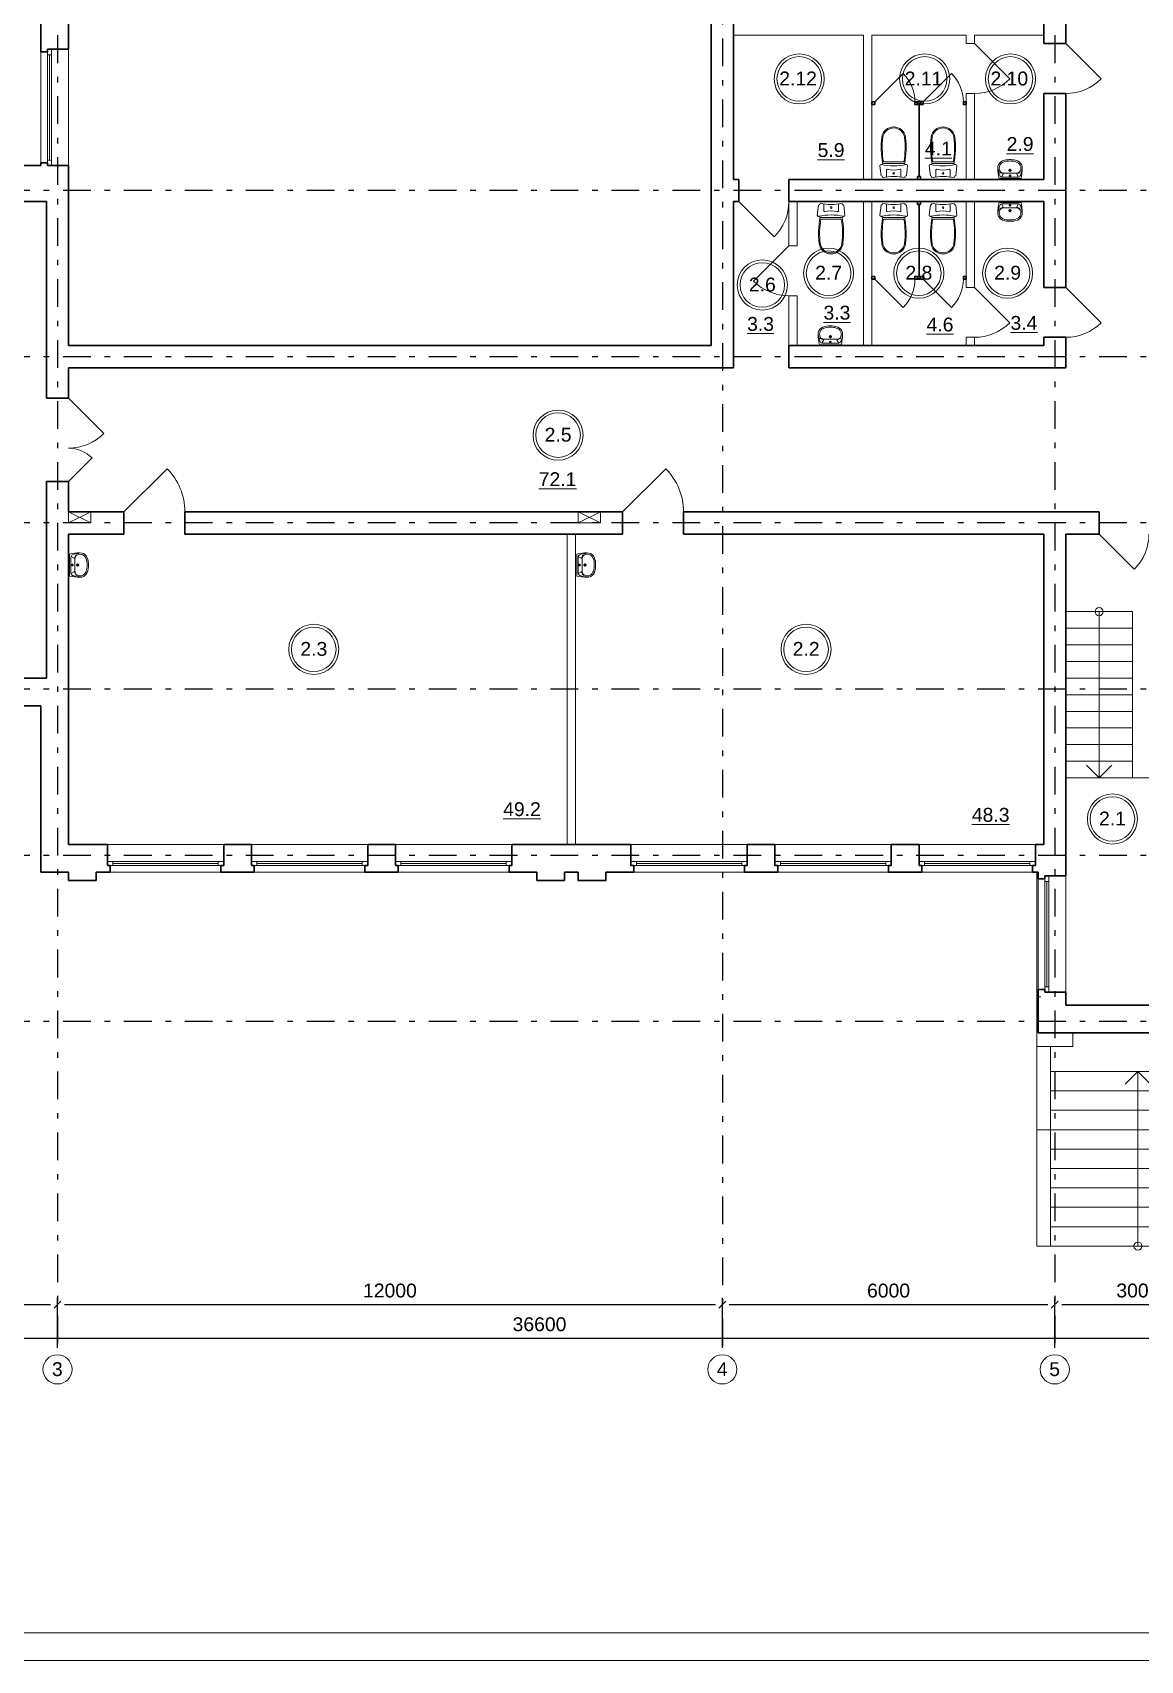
# Model space of a CAD drawing. Header units: metres. Extents: x -306 to 273, y -329 to 512.
# Drawn here: x -185.38 to -165.38, y 375.15 to 404.53 of the extents above; entities that cross this region are included whole.
import ezdxf
from ezdxf.enums import TextEntityAlignment as Align

# ---------------------------------------------------------------- set-up
doc = ezdxf.new("R2010")
doc.units = ezdxf.units.M
doc.header["$MEASUREMENT"] = 0
doc.linetypes.add('( Dashdot )', pattern=[1.001, 0.5, -0.25, 0.001, -0.25])
doc.layers.get('DEFPOINTS').update_dxf_attribs({"lineweight": 0})
doc.layers.add('Level 50', color=7, linetype='Continuous', lineweight=0)
doc.styles.add('Standard_0', font='arial.ttf')
doc.styles.add('Style-Arial', font='arial.ttf')
doc.dimstyles.get("Standard").update_dxf_attribs({"dimtxt": 0.00018, "dimasz": 0.00018, "dimexe": 0.0002, "dimexo": 0.0625, "dimgap": 9e-05, "dimtad": 0, "dimtih": 1, "dimtoh": 1, "dimdec": 4, "dimlfac": 1000, "dimzin": 0, "dimdsep": 46, "dimtxsty": 'Standard_0', "dimcen": 9e-05, "dimadec": 0, "dimazin": 0, "dimtfac": 1, "dimtdec": 4, "dimtofl": 0, "dimtmove": 0, "dimatfit": 0, "dimfxl": 0.01, "dimfxlon": 1, "dimtolj": 1, "dimtzin": 0, "dimarcsym": 0})

# ---------------------------------------------------------------- blocks, each defined once
blk = doc.blocks.new('*U1790')
at = {"color": 7, "linetype": 'Continuous', "lineweight": 13}
blk.add_line((-0.55, -0.389), (0.228, 0.389), dxfattribs=at)
at = {"color": 7, "linetype": 'Continuous', "lineweight": 0}
blk.add_arc((-0.55, -0.389), 1.1, 0, 45, dxfattribs=at)
blk = doc.blocks.new('ум9')
at = {"color": 252, "lineweight": 13}
for p, q in [((0.317, 0), (-0.317, 0)), ((-0.237, -0.059), (-0.19, -0.143)), ((0.228, -0.039), (-0.228, -0.039)), ((0.185, -0.156), (-0.171, -0.156)), ((0.046, -0.234), (-0.046, -0.234)), ((0.035, -0.08), (-0.035, -0.08)), ((0, -0.115), (0, -0.045)), ((0, -0.189), (0, -0.28)), ((0.237, -0.059), (0.19, -0.143))]:
    blk.add_line(p, q, dxfattribs=at)
for centre, radius in [((0, -0.234), 0.0351), ((0, -0.08), 0.0221), ((0, -0.234), 0.0221)]:
    blk.add_circle(centre, radius, dxfattribs=at)
for centre, radius, start, end in [((1.163, -0.334), 1.518, 167.3206, 178.6525), ((-0.135, -0.304), 0.22, 178.312, 234.1043), ((-0.355, -0.298), 0.00065, 358.312, 358.6525), ((0.089, -0.267), 0.429, 154.5977, 180.3349), ((-0.317, -0.001), 0.00065, 90, 167.3206), ((-0.135, -0.303), 0.18, 141.0504, 245.2718), ((-0.228, -0.117), 0.078, 90, 154.5977), ((-0.135, -0.303), 0.193, 141.0504, 147.7493), ((-0.181, -0.302), 0.159, 98.7111, 129.9424), ((-0.181, -0.302), 0.146, 86.1548, 129.9424), ((-0.035, -0.093), 0.413, 244.8898, 267.5368), ((0.035, -0.093), 0.413, 272.4632, 300.3552), ((0.181, -0.302), 0.146, 50.0576, 93.8452), ((0.181, -0.302), 0.159, 50.0576, 81.2889), ((0.135, -0.303), 0.18, 294.7282, 38.9496), ((0.228, -0.117), 0.078, 25.4023, 90), ((0.135, -0.304), 0.22, 305.8957, 1.688), ((0.135, -0.303), 0.193, 32.2507, 38.9496), ((-0.089, -0.267), 0.429, 359.6651, 25.4023), ((0.317, -0.001), 0.00065, 12.6794, 90), ((-1.163, -0.334), 1.518, 1.3475, 12.6794), ((0.355, -0.298), 0.00065, 181.3475, 181.688), ((-0.035, -0.093), 0.452, 239.6448, 267.5368), ((0, 0.104), 0.65, 265.1692, 274.8308), ((0, 0.104), 0.611, 265.1692, 274.8308), ((0.035, -0.093), 0.452, 272.4632, 300.3552)]:
    blk.add_arc(centre, radius, start, end, dxfattribs=at)
blk = doc.blocks.new('*U1791')
at = {"color": 7, "linetype": 'Continuous', "lineweight": 13}
for p, q in [((-0.75, -0.318), (-0.114, 0.318)), ((0.75, -0.318), (0.326, 0.106))]:
    blk.add_line(p, q, dxfattribs=at)
at = {"color": 7, "linetype": 'Continuous', "lineweight": 0}
for centre, radius, start, end in [((-0.75, -0.318), 0.9, 0, 45), ((0.75, -0.318), 0.6, 135, 180)]:
    blk.add_arc(centre, radius, start, end, dxfattribs=at)
blk = doc.blocks.new('ун2')
at = {"color": 252, "lineweight": 13}
for p, q in [((-0.131, -0.114), (-0.131, 0.006)), ((0.131, -0.114), (0.131, 0.006)), ((-0.25, -0.194), (-0.229, -0.012)), ((0, -0.266), (-0.184, -0.266)), ((0, -0.235), (-0.168, -0.235)), ((0, -0.235), (0.168, -0.235)), ((0, -0.266), (0.184, -0.266)), ((0.25, -0.194), (0.229, -0.012))]:
    blk.add_line(p, q, dxfattribs=at)
blk.add_circle((0, -0.058), 0.0157, dxfattribs=at)
for centre, radius, start, end in [((-0.225, 0.014), 0.0259, 262.0147, 1.5137), ((0, 1.373), 1.373, 261.6431, 278.3569), ((0.225, 0.014), 0.0258, 178.1572, 278.1058), ((-0.226, -0.192), 0.0242, 185.3126, 270.5398), ((0, -1.267), 1.076, 77.8721, 102.1279), ((1.292, -0.524), 1.518, 168.8327, 186.9654), ((-0.169, -0.152), 0.0829, 229.7034, 270.7895), ((1.29, -0.524), 1.497, 170.087, 187.0749), ((-0.115, -0.115), 0.0166, 175.2998, 270.088), ((0, -0.594), 0.477, 76.0614, 103.9386), ((0.115, -0.115), 0.0166, 269.912, 4.7002), ((0.169, -0.152), 0.0829, 269.2105, 310.2966), ((-1.29, -0.524), 1.497, 352.9251, 9.913), ((-1.292, -0.524), 1.518, 353.0346, 11.1673), ((0.226, -0.192), 0.0242, 269.4602, 354.6874), ((0, -0.679), 0.217, 187.7539, 269.9084), ((0, -0.679), 0.198, 188.5249, 269.9084), ((0, -0.679), 0.198, 270.0916, 351.4751), ((0, -0.679), 0.217, 270.0916, 352.2461)]:
    blk.add_arc(centre, radius, start, end, dxfattribs=at)
blk = doc.blocks.new('_Oblique-1')
at = {"color": 0, "linetype": 'ByBlock', "lineweight": -2}
blk.add_line((0.5, 0.5), (-0.5, -0.5), dxfattribs=at)
blk = doc.blocks.new('*D2571')
at = {"color": 0, "linetype": 'Continuous', "lineweight": -2, "transparency": 16777216}
for p, q in [((-194.531, 380.791), (-194.531, 381.088)), ((-157.931, 380.791), (-157.931, 381.088)), ((-158.056, 380.963), (-194.406, 380.963))]:
    blk.add_line(p, q, dxfattribs=at)
at = {"layer": 'DEFPOINTS', "color": 0, "linetype": 'Continuous', "lineweight": 0, "transparency": 16777216}
for p in [(-194.531, 380.963), (-194.531, 380.666), (-157.931, 380.666)]:
    blk.add_point(p, dxfattribs=at)
at = {"color": 0, "linetype": 'Continuous', "lineweight": -2, "transparency": 16777216, "xscale": 0.125, "yscale": 0.125, "zscale": 0.125, "rotation": 180}
blk.add_blockref('_Oblique-1', (-194.531, 380.963), dxfattribs=at)
at = {"color": 0, "linetype": 'Continuous', "lineweight": -2, "transparency": 16777216, "xscale": 0.125, "yscale": 0.125, "zscale": 0.125}
blk.add_blockref('_Oblique-1', (-157.931, 380.963), dxfattribs=at)
at = {"color": 0, "linetype": 'Continuous', "lineweight": 0, "transparency": 16777216, "insert": (-176.231, 381.216), "char_height": 0.25, "attachment_point": 5, "style": 'Style-Arial'}
blk.add_mtext('\\A1;36600', dxfattribs=at)
blk = doc.blocks.new('*U1659')
at = {"color": 7, "linetype": 'Continuous', "lineweight": 0}
for p in [(-0.227, 0.114), (0.227, 0.114)]:
    blk.add_line(p, (0, -0.114), dxfattribs=at)
blk = doc.blocks.new('*U1662')
at = {"color": 7, "linetype": 'Continuous', "lineweight": 0, "flags": 128}
blk.add_lwpolyline([(42.05, 29.7), (42.05, -29.7), (-42.05, -29.7), (-42.05, 29.7), (42.05, 29.7)], close=True, dxfattribs=at)
at = {"layer": 'Level 50', "color": 7, "linetype": 'Continuous', "lineweight": 13}
blk.add_line((41.55, -29.2), (-41.25, -29.2), dxfattribs=at)
blk = doc.blocks.new('*U1792')
at = {"color": 7, "linetype": 'Continuous', "lineweight": 13}
for p, q in [((-0.2, 0.1), (0.2, -0.1)), ((0.2, 0.1), (-0.2, -0.1))]:
    blk.add_line(p, q, dxfattribs=at)
at = {"color": 7, "linetype": 'Continuous', "lineweight": 13, "flags": 128}
blk.add_lwpolyline([(-0.2, 0.1), (-0.2, -0.1), (0.2, -0.1), (0.2, 0.1), (-0.2, 0.1)], close=True, dxfattribs=at)
blk = doc.blocks.new('*U1881')
at = {"color": 7, "linetype": 'Continuous', "lineweight": 0}
for p in [(-0.227, 0.114), (0.227, 0.114)]:
    blk.add_line(p, (0, -0.114), dxfattribs=at)
blk = doc.blocks.new('*U1882')
at = {"color": 7, "linetype": 'Continuous', "lineweight": 0}
for p in [(-0.227, 0.114), (0.227, 0.114)]:
    blk.add_line(p, (0, -0.114), dxfattribs=at)
blk = doc.blocks.new('*U1883')
at = {"color": 7, "linetype": 'Continuous', "lineweight": 0}
for p in [(-0.227, 0.114), (0.227, 0.114)]:
    blk.add_line(p, (0, -0.114), dxfattribs=at)
blk = doc.blocks.new('*U1884')
at = {"color": 7, "linetype": 'Continuous', "lineweight": 0}
for p in [(-0.227, 0.114), (0.227, 0.114)]:
    blk.add_line(p, (0, -0.114), dxfattribs=at)
blk = doc.blocks.new('*U1885')
at = {"color": 7, "linetype": 'Continuous', "lineweight": 0}
for p in [(-0.227, 0.114), (0.227, 0.114)]:
    blk.add_line(p, (0, -0.114), dxfattribs=at)
blk = doc.blocks.new('*U1886')
at = {"color": 7, "linetype": 'Continuous', "lineweight": 0}
for p, q in [((3.651, 8.224), (1.401, 8.224)), ((3.651, 8.224), (4.551, 8.224)), ((3.651, 8.149), (3.651, 8.224)), ((4.551, 7.574), (4.551, 8.224)), ((5.001, 7.974), (5.001, 4.824)), ((5.351, 7.974), (5.351, 4.824)), ((5.701, 7.974), (5.701, 4.824)), ((6.051, 7.974), (6.051, 8.224)), ((6.051, 7.974), (6.051, 4.824)), ((6.401, 7.974), (6.401, 4.824)), ((6.751, 7.974), (6.751, 4.824)), ((7.101, 7.974), (7.101, 4.824)), ((7.451, 7.974), (7.451, 4.824)), ((7.801, 7.974), (7.801, 4.824)), ((8.151, 7.974), (8.151, 4.824)), ((4.304, 7.574), (4.551, 7.574)), ((8.151, 6.399), (5.001, 6.399)), ((4.304, 5.224), (4.551, 5.224)), ((4.551, 4.574), (4.551, 5.224)), ((6.051, 4.574), (6.051, 4.824)), ((4.304, 4.574), (4.551, 4.574)), ((4.535, 0.219), (6.41, -0.727)), ((6.006, -1.555), (3.606, -0.089)), ((0.919, -3.161), (3.161, -0.919)), ((1.127, -3.448), (3.448, -1.127)), ((-8.224, -3.651), (-8.224, -1.401)), ((1.336, -3.735), (3.735, -1.336)), ((4.043, -1.559), (4.19, -1.357)), ((1.544, -4.021), (4.021, -1.544)), ((1.752, -4.308), (4.308, -1.752)), ((1.961, -4.595), (4.595, -1.961)), ((4.268, -4.268), (2.04, -2.04)), ((2.169, -4.881), (4.881, -2.169)), ((2.377, -5.168), (5.168, -2.377)), ((2.585, -5.455), (5.455, -2.585)), ((2.794, -5.741), (5.741, -2.794)), ((-8.224, -3.651), (-8.224, -4.551)), ((-8.149, -3.651), (-8.224, -3.651)), ((1.555, -6.006), (0.089, -3.606)), ((1.559, -4.043), (1.357, -4.19)), ((-7.574, -4.304), (-7.574, -4.551)), ((-5.224, -4.304), (-5.224, -4.551)), ((-7.574, -4.551), (-8.224, -4.551)), ((-4.574, -4.551), (-5.224, -4.551)), ((-0.219, -4.535), (0.727, -6.41)), ((-7.974, -5.001), (-4.824, -5.001)), ((-6.399, -8.151), (-6.399, -5.001)), ((-7.974, -5.351), (-4.824, -5.351)), ((-7.974, -5.701), (-4.824, -5.701)), ((-7.974, -6.051), (-8.224, -6.051)), ((-7.974, -6.051), (-4.824, -6.051)), ((-4.574, -6.051), (-4.824, -6.051)), ((-7.974, -6.401), (-4.824, -6.401)), ((-7.974, -6.751), (-4.824, -6.751)), ((-7.974, -7.101), (-4.824, -7.101)), ((-7.974, -7.451), (-4.824, -7.451)), ((-7.974, -7.801), (-4.824, -7.801)), ((-7.974, -8.151), (-4.824, -8.151))]:
    blk.add_line(p, q, dxfattribs=at)
at = {"color": 7, "linetype": 'Continuous', "lineweight": 0, "flags": 128}
for points in [[(4.551, 8.224), (8.151, 8.224), (8.151, 7.974), (4.551, 7.974), (4.551, 8.224)], [(4.551, 4.824), (8.151, 4.824), (8.151, 4.574), (4.551, 4.574), (4.551, 4.824)], [(2.976, -0.475), (5.888, -2.591), (5.741, -2.794), (2.829, -0.678), (2.976, -0.475)], [(0.475, -2.976), (2.591, -5.888), (2.794, -5.741), (0.678, -2.829), (0.475, -2.976)], [(-8.224, -4.551), (-8.224, -8.151), (-7.974, -8.151), (-7.974, -4.551), (-8.224, -4.551)], [(-4.824, -4.551), (-4.824, -8.151), (-4.574, -8.151), (-4.574, -4.551), (-4.824, -4.551)]]:
    blk.add_lwpolyline(points, close=True, dxfattribs=at)
for points in [[(4.962, 4.574), (4.52, 1.781), (3.301, -0.712)], [(5.316, 4.574), (4.857, 1.674), (3.589, -0.921)], [(5.67, 4.574), (5.195, 1.568), (3.876, -1.129)], [(6.379, 4.574), (5.87, 1.355), (4.451, -1.547)], [(7.088, 4.574), (6.545, 1.142), (5.026, -1.965)], [(7.797, 4.574), (7.22, 0.929), (5.601, -2.383)], [(3.938, 2.156), (4.176, 2.078), (4.022, 1.603), (3.784, 1.68)], [(4.848, 0.062), (4.164, -1.338)], [(5.473, -0.254), (4.739, -1.756)], [(2.39, -0.853), (2.594, -1.001), (2.976, -0.475), (2.772, -0.327)], [(6.098, -0.569), (5.313, -2.174)], [(0.853, -2.39), (1.001, -2.594), (0.475, -2.976), (0.327, -2.772)], [(-4.574, -4.962), (-1.781, -4.52), (0.712, -3.301)], [(-4.574, -5.316), (-1.674, -4.857), (0.921, -3.589)], [(-2.156, -3.938), (-2.078, -4.176), (-1.603, -4.022), (-1.68, -3.784)], [(-4.574, -5.67), (-1.568, -5.195), (1.129, -3.876)], [(-0.062, -4.848), (1.338, -4.164)], [(-4.574, -6.379), (-1.355, -5.87), (1.547, -4.451)], [(0.254, -5.473), (1.756, -4.739)], [(-4.574, -7.088), (-1.142, -6.545), (1.965, -5.026)], [(0.569, -6.098), (2.174, -5.313)], [(-4.574, -7.797), (-0.929, -7.22), (2.383, -5.601)]]:
    blk.add_lwpolyline(points, dxfattribs=at)
at = {"color": 7, "linetype": 'Continuous', "lineweight": 0}
for centre in [(8.151, 6.399), (6.006, -1.555), (4.268, -4.268), (1.555, -6.006), (-6.399, -8.151)]:
    blk.add_circle(centre, 0.0733, dxfattribs=at)
at = {"color": 7, "linetype": 'Continuous', "lineweight": 0, "extrusion": (0, 0, -1)}
for name, p, rotation in [('*U1881', (-5.114, 6.399), 89.9999999999988), ('*U1882', (-3.703, -0.148), 121.424636737663)]:
    blk.add_blockref(name, p, dxfattribs=dict(at, rotation=rotation))
at = {"color": 7, "linetype": 'Continuous', "lineweight": 0}
for name, p, rotation in [('*U1885', (2.121, -2.121), 225.0000000000007), ('*U1883', (0.148, -3.703), 211.4246367376645), ('*U1884', (-6.399, -5.114), 180.0000000000003)]:
    blk.add_blockref(name, p, dxfattribs=dict(at, rotation=rotation))
blk = doc.blocks.new('*U1887')
at = {"color": 7, "linetype": 'Continuous', "lineweight": 0}
blk.add_line((-4.574, -4.304), (-4.574, -4.551), dxfattribs=at)
blk.add_blockref('*U1886', (0, 0), dxfattribs=at)
blk = doc.blocks.new('*U1794')
at = {"color": 7, "linetype": 'Continuous', "lineweight": 13}
blk.add_line((-0.318, 0.45), (0.318, -0.186), dxfattribs=at)
at = {"color": 7, "linetype": 'Continuous', "lineweight": 0}
blk.add_arc((-0.318, 0.45), 0.9, 270, 315, dxfattribs=at)
blk = doc.blocks.new('*U1670')
at = {"color": 7, "linetype": 'Continuous', "lineweight": 13}
for radius in [0.452, 0.402]:
    blk.add_circle((0, 0), radius, dxfattribs=at)
at = {"color": 7, "linetype": 'Continuous', "lineweight": 13, "style": 'Style-Arial'}
blk.add_text('2.1', height=0.25, dxfattribs=at).set_placement((-0.242, 0.133), align=Align.TOP_LEFT)
blk = doc.blocks.new('*U1708')
at = {"color": 7, "linetype": 'Continuous', "lineweight": 13}
for radius in [0.452, 0.402]:
    blk.add_circle((0, 0), radius, dxfattribs=at)
at = {"color": 7, "linetype": 'Continuous', "lineweight": 13, "style": 'Style-Arial'}
blk.add_text('2.2', height=0.25, dxfattribs=at).set_placement((-0.242, 0.133), align=Align.TOP_LEFT)
blk = doc.blocks.new('*U1709')
at = {"color": 7, "linetype": 'Continuous', "lineweight": 13}
for radius in [0.452, 0.402]:
    blk.add_circle((0, 0), radius, dxfattribs=at)
at = {"color": 7, "linetype": 'Continuous', "lineweight": 13, "style": 'Style-Arial'}
blk.add_text('2.3', height=0.25, dxfattribs=at).set_placement((-0.242, 0.133), align=Align.TOP_LEFT)
blk = doc.blocks.new('*U1711')
at = {"color": 7, "linetype": 'Continuous', "lineweight": 13}
for radius in [0.452, 0.402]:
    blk.add_circle((0, 0), radius, dxfattribs=at)
at = {"color": 7, "linetype": 'Continuous', "lineweight": 13, "style": 'Style-Arial'}
blk.add_text('2.5', height=0.25, dxfattribs=at).set_placement((-0.242, 0.133), align=Align.TOP_LEFT)
blk = doc.blocks.new('*U1712')
at = {"color": 7, "linetype": 'Continuous', "lineweight": 13}
for radius in [0.452, 0.402]:
    blk.add_circle((0, 0), radius, dxfattribs=at)
at = {"color": 7, "linetype": 'Continuous', "lineweight": 13, "style": 'Style-Arial'}
blk.add_text('2.6', height=0.25, dxfattribs=at).set_placement((-0.242, 0.133), align=Align.TOP_LEFT)
blk = doc.blocks.new('*U1713')
at = {"color": 7, "linetype": 'Continuous', "lineweight": 13}
for radius in [0.452, 0.402]:
    blk.add_circle((0, 0), radius, dxfattribs=at)
at = {"color": 7, "linetype": 'Continuous', "lineweight": 13, "style": 'Style-Arial'}
blk.add_text('2.7', height=0.25, dxfattribs=at).set_placement((-0.242, 0.133), align=Align.TOP_LEFT)
blk = doc.blocks.new('*U1714')
at = {"color": 7, "linetype": 'Continuous', "lineweight": 13}
for radius in [0.452, 0.402]:
    blk.add_circle((0, 0), radius, dxfattribs=at)
at = {"color": 7, "linetype": 'Continuous', "lineweight": 13, "style": 'Style-Arial'}
blk.add_text('2.8', height=0.25, dxfattribs=at).set_placement((-0.242, 0.133), align=Align.TOP_LEFT)
blk = doc.blocks.new('*U1715')
at = {"color": 7, "linetype": 'Continuous', "lineweight": 13}
for radius in [0.452, 0.402]:
    blk.add_circle((0, 0), radius, dxfattribs=at)
at = {"color": 7, "linetype": 'Continuous', "lineweight": 13, "style": 'Style-Arial'}
blk.add_text('2.9', height=0.25, dxfattribs=at).set_placement((-0.242, 0.133), align=Align.TOP_LEFT)
blk = doc.blocks.new('*U1716')
at = {"color": 7, "linetype": 'Continuous', "lineweight": 13}
for radius in [0.452, 0.402]:
    blk.add_circle((0, 0), radius, dxfattribs=at)
at = {"color": 7, "linetype": 'Continuous', "lineweight": 13, "style": 'Style-Arial'}
blk.add_text('2.10', height=0.25, dxfattribs=at).set_placement((-0.361, 0.133), align=Align.TOP_LEFT)
blk = doc.blocks.new('*U1717')
at = {"color": 7, "linetype": 'Continuous', "lineweight": 13}
for radius in [0.452, 0.402]:
    blk.add_circle((0, 0), radius, dxfattribs=at)
at = {"color": 7, "linetype": 'Continuous', "lineweight": 13, "style": 'Style-Arial'}
blk.add_text('2.11', height=0.25, dxfattribs=at).set_placement((-0.361, 0.133), align=Align.TOP_LEFT)
blk = doc.blocks.new('*U1718')
at = {"color": 7, "linetype": 'Continuous', "lineweight": 13}
for radius in [0.452, 0.402]:
    blk.add_circle((0, 0), radius, dxfattribs=at)
at = {"color": 7, "linetype": 'Continuous', "lineweight": 13, "style": 'Style-Arial'}
blk.add_text('2.12', height=0.25, dxfattribs=at).set_placement((-0.361, 0.133), align=Align.TOP_LEFT)
blk = doc.blocks.new('*D2592')
at = {"color": 0, "linetype": 'Continuous', "lineweight": -2, "transparency": 16777216}
for p, q in [((-190.931, 380.791), (-190.931, 381.697)), ((-184.931, 380.791), (-184.931, 381.697)), ((-190.806, 381.572), (-185.056, 381.572))]:
    blk.add_line(p, q, dxfattribs=at)
at = {"layer": 'DEFPOINTS', "color": 0, "linetype": 'Continuous', "lineweight": 0, "transparency": 16777216}
for p in [(-184.931, 381.572), (-190.931, 380.666), (-184.931, 380.666)]:
    blk.add_point(p, dxfattribs=at)
at = {"color": 0, "linetype": 'Continuous', "lineweight": -2, "transparency": 16777216, "xscale": 0.125, "yscale": 0.125, "zscale": 0.125, "rotation": 180}
blk.add_blockref('_Oblique-1', (-190.931, 381.572), dxfattribs=at)
at = {"color": 0, "linetype": 'Continuous', "lineweight": -2, "transparency": 16777216, "xscale": 0.125, "yscale": 0.125, "zscale": 0.125}
blk.add_blockref('_Oblique-1', (-184.931, 381.572), dxfattribs=at)
at = {"color": 0, "linetype": 'Continuous', "lineweight": 0, "transparency": 16777216, "insert": (-187.931, 381.824), "char_height": 0.25, "attachment_point": 5, "style": 'Style-Arial'}
blk.add_mtext('\\A1;6000', dxfattribs=at)
blk = doc.blocks.new('*D2593')
at = {"color": 0, "linetype": 'Continuous', "lineweight": -2, "transparency": 16777216}
for p, q in [((-184.931, 380.791), (-184.931, 381.697)), ((-172.931, 380.791), (-172.931, 381.697)), ((-184.806, 381.572), (-173.056, 381.572))]:
    blk.add_line(p, q, dxfattribs=at)
at = {"layer": 'DEFPOINTS', "color": 0, "linetype": 'Continuous', "lineweight": 0, "transparency": 16777216}
for p in [(-172.931, 381.572), (-184.931, 380.666), (-172.931, 380.666)]:
    blk.add_point(p, dxfattribs=at)
at = {"color": 0, "linetype": 'Continuous', "lineweight": -2, "transparency": 16777216, "xscale": 0.125, "yscale": 0.125, "zscale": 0.125, "rotation": 180}
blk.add_blockref('_Oblique-1', (-184.931, 381.572), dxfattribs=at)
at = {"color": 0, "linetype": 'Continuous', "lineweight": -2, "transparency": 16777216, "xscale": 0.125, "yscale": 0.125, "zscale": 0.125}
blk.add_blockref('_Oblique-1', (-172.931, 381.572), dxfattribs=at)
at = {"color": 0, "linetype": 'Continuous', "lineweight": 0, "transparency": 16777216, "insert": (-178.931, 381.824), "char_height": 0.25, "attachment_point": 5, "style": 'Style-Arial'}
blk.add_mtext('\\A1;12000', dxfattribs=at)
blk = doc.blocks.new('*D2594')
at = {"color": 0, "linetype": 'Continuous', "lineweight": -2, "transparency": 16777216}
for p, q in [((-172.931, 380.791), (-172.931, 381.697)), ((-166.931, 380.791), (-166.931, 381.697)), ((-172.806, 381.572), (-167.056, 381.572))]:
    blk.add_line(p, q, dxfattribs=at)
at = {"layer": 'DEFPOINTS', "color": 0, "linetype": 'Continuous', "lineweight": 0, "transparency": 16777216}
for p in [(-166.931, 381.572), (-172.931, 380.666), (-166.931, 380.666)]:
    blk.add_point(p, dxfattribs=at)
at = {"color": 0, "linetype": 'Continuous', "lineweight": -2, "transparency": 16777216, "xscale": 0.125, "yscale": 0.125, "zscale": 0.125, "rotation": 180}
blk.add_blockref('_Oblique-1', (-172.931, 381.572), dxfattribs=at)
at = {"color": 0, "linetype": 'Continuous', "lineweight": -2, "transparency": 16777216, "xscale": 0.125, "yscale": 0.125, "zscale": 0.125}
blk.add_blockref('_Oblique-1', (-166.931, 381.572), dxfattribs=at)
at = {"color": 0, "linetype": 'Continuous', "lineweight": 0, "transparency": 16777216, "insert": (-169.931, 381.824), "char_height": 0.25, "attachment_point": 5, "style": 'Style-Arial'}
blk.add_mtext('\\A1;6000', dxfattribs=at)
blk = doc.blocks.new('*D2595')
at = {"color": 0, "linetype": 'Continuous', "lineweight": -2, "transparency": 16777216}
for p, q in [((-166.931, 380.791), (-166.931, 381.697)), ((-163.931, 380.791), (-163.931, 381.697)), ((-166.806, 381.572), (-164.056, 381.572))]:
    blk.add_line(p, q, dxfattribs=at)
at = {"layer": 'DEFPOINTS', "color": 0, "linetype": 'Continuous', "lineweight": 0, "transparency": 16777216}
for p in [(-163.931, 381.572), (-166.931, 380.666), (-163.931, 380.666)]:
    blk.add_point(p, dxfattribs=at)
at = {"color": 0, "linetype": 'Continuous', "lineweight": -2, "transparency": 16777216, "xscale": 0.125, "yscale": 0.125, "zscale": 0.125, "rotation": 180}
blk.add_blockref('_Oblique-1', (-166.931, 381.572), dxfattribs=at)
at = {"color": 0, "linetype": 'Continuous', "lineweight": -2, "transparency": 16777216, "xscale": 0.125, "yscale": 0.125, "zscale": 0.125}
blk.add_blockref('_Oblique-1', (-163.931, 381.572), dxfattribs=at)
at = {"color": 0, "linetype": 'Continuous', "lineweight": 0, "transparency": 16777216, "insert": (-165.431, 381.825), "char_height": 0.25, "attachment_point": 5, "style": 'Style-Arial'}
blk.add_mtext('\\A1;3000', dxfattribs=at)

msp = doc.modelspace()

# ---------------------------------------------------------------- linework, layer by layer
at = {"color": 1, "linetype": '( Dashdot )'}
for p, q in [((-184.93103694, 428.67805849), (-184.93103694, 380.66618048)), ((-166.93103694, 428.67805849), (-166.93103694, 380.66618048)), ((-172.93103694, 428.62139349), (-172.93103694, 380.66618048)), ((-157.93103694, 401.67805849), (-197.07297225, 401.67805849)), ((-157.93103694, 398.67805849), (-197.07297225, 398.67805849)), ((-157.93103694, 395.67805849), (-197.07297225, 395.67805849)), ((-157.93103694, 392.67805849), (-197.07297225, 392.67805849)), ((-157.93103694, 389.67805849), (-197.07297225, 389.67805849)), ((-157.93103694, 386.67805849), (-197.07297225, 386.67805849))]:
    msp.add_line(p, q, dxfattribs=at)
at = {"color": 7, "linetype": 'Continuous', "lineweight": 30}
for p, q in [((-172.73103694, 423.17805849), (-172.73103694, 401.87805849)), ((-173.13103694, 422.47805849), (-173.13103694, 398.87805849)), ((-167.13103694, 406.02805849), (-167.13103694, 404.32805849)), ((-166.73103694, 406.02805849), (-166.73103694, 404.32805849)), ((-185.23103694, 405.17805849), (-185.23103694, 404.17805849)), ((-184.73103694, 405.12805849), (-184.73103694, 404.22805849)), ((-166.73103694, 404.32805849), (-167.13103694, 404.32805849)), ((-185.11103694, 404.17805849), (-185.23103694, 404.17805849)), ((-184.73103694, 404.22805849), (-185.11103694, 404.22805849)), ((-185.11103694, 404.22805849), (-185.11103694, 404.17805849)), ((-166.73103694, 403.42805849), (-167.13103694, 403.42805849)), ((-167.13103694, 403.42805849), (-167.13103694, 401.87805849)), ((-166.73103694, 403.42805849), (-166.73103694, 399.92805849)), ((-185.73103694, 402.12805849), (-185.23103694, 402.12805849)), ((-185.23103694, 402.17805849), (-185.23103694, 402.12805849)), ((-185.11103694, 402.17805849), (-185.23103694, 402.17805849)), ((-185.11103694, 402.17805849), (-185.11103694, 402.12805849)), ((-184.73103694, 402.12805849), (-185.11103694, 402.12805849)), ((-184.73103694, 402.12805849), (-184.73103694, 398.87805849)), ((-172.63103694, 401.87805849), (-172.73103694, 401.87805849)), ((-172.63103694, 401.87805849), (-172.63103694, 401.47805849)), ((-167.13103694, 401.87805849), (-171.73103694, 401.87805849)), ((-171.73103694, 401.87805849), (-171.73103694, 401.47805849)), ((-185.13103694, 401.47805849), (-185.83103694, 401.47805849)), ((-185.13103694, 401.47805849), (-185.13103694, 397.92805849)), ((-172.73103694, 401.47805849), (-172.73103694, 398.47805849)), ((-172.63103694, 401.47805849), (-172.73103694, 401.47805849)), ((-167.13103694, 401.47805849), (-171.73103694, 401.47805849)), ((-167.13103694, 401.47805849), (-167.13103694, 399.92805849)), ((-166.73103694, 399.92805849), (-167.13103694, 399.92805849)), ((-166.73103694, 399.02805849), (-167.13103694, 399.02805849)), ((-167.13103694, 399.02805849), (-167.13103694, 398.87805849)), ((-166.73103694, 399.02805849), (-166.73103694, 398.47805849)), ((-173.13103694, 398.87805849), (-184.73103694, 398.87805849)), ((-167.13103694, 398.87805849), (-171.73103694, 398.87805849)), ((-171.73103694, 398.87805849), (-171.73103694, 398.47805849)), ((-172.73103694, 398.47805849), (-184.73103694, 398.47805849)), ((-184.73103694, 398.47805849), (-184.73103694, 397.92805849)), ((-166.73103694, 398.47805849), (-171.73103694, 398.47805849)), ((-184.73103694, 397.92805849), (-185.13103694, 397.92805849)), ((-184.73103694, 396.42805849), (-185.13103694, 396.42805849)), ((-185.13103694, 396.42805849), (-185.13103694, 392.87805849)), ((-184.73103694, 396.42805849), (-184.73103694, 395.87805849)), ((-183.73103694, 395.87805849), (-184.73103694, 395.87805849)), ((-183.73103694, 395.87805849), (-183.73103694, 395.47805849)), ((-182.63103694, 395.87805849), (-182.63103694, 395.47805849)), ((-174.73103694, 395.87805849), (-182.63103694, 395.87805849)), ((-174.73103694, 395.87805849), (-174.73103694, 395.47805849)), ((-173.63103694, 395.87805849), (-173.63103694, 395.47805849)), ((-166.13103694, 395.87805849), (-173.63103694, 395.87805849)), ((-166.13103694, 395.87805849), (-166.13103694, 395.47805849)), ((-184.73103694, 395.47805849), (-184.73103694, 389.87805849)), ((-183.73103694, 395.47805849), (-184.73103694, 395.47805849)), ((-174.73103694, 395.47805849), (-182.63103694, 395.47805849)), ((-167.13103694, 395.47805849), (-173.63103694, 395.47805849)), ((-167.13103694, 395.47805849), (-167.13103694, 389.87805849)), ((-166.73103694, 395.47805849), (-166.73103694, 389.30805849)), ((-166.13103694, 395.47805849), (-166.73103694, 395.47805849)), ((-185.13103694, 392.87805849), (-185.53103694, 392.87805849)), ((-185.23103694, 392.37805849), (-185.58103694, 392.37805849)), ((-185.23103694, 392.37805849), (-185.23103694, 389.37805849)), ((-184.03103694, 389.87805849), (-184.73103694, 389.87805849)), ((-184.03103694, 389.87805849), (-184.03103694, 389.49805849)), ((-181.93103694, 389.87805849), (-181.93103694, 389.49805849)), ((-181.93103694, 389.87805849), (-181.43103694, 389.87805849)), ((-181.43103694, 389.87805849), (-181.43103694, 389.49805849)), ((-179.33103694, 389.87805849), (-179.33103694, 389.49805849)), ((-179.33103694, 389.87805849), (-178.83103694, 389.87805849)), ((-178.83103694, 389.87805849), (-178.83103694, 389.49805849)), ((-176.73103694, 389.87805849), (-176.73103694, 389.49805849)), ((-174.58103694, 389.87805849), (-176.73103694, 389.87805849)), ((-174.58103694, 389.87805849), (-174.58103694, 389.49805849)), ((-172.48103694, 389.87805849), (-172.48103694, 389.49805849)), ((-172.48103694, 389.87805849), (-171.98103694, 389.87805849)), ((-171.98103694, 389.87805849), (-171.98103694, 389.49805849)), ((-169.88103694, 389.87805849), (-169.88103694, 389.49805849)), ((-169.88103694, 389.87805849), (-169.38103694, 389.87805849)), ((-169.38103694, 389.87805849), (-169.38103694, 389.49805849)), ((-167.13103694, 389.87805849), (-167.28103694, 389.87805849)), ((-167.28103694, 389.87805849), (-167.28103694, 389.49805849)), ((-184.73103694, 389.37805849), (-185.23103694, 389.37805849)), ((-184.73103694, 389.22805849), (-184.73103694, 389.37805849)), ((-184.23103694, 389.22805849), (-184.23103694, 389.37805849)), ((-183.98103694, 389.37805849), (-184.23103694, 389.37805849)), ((-184.03103694, 389.49805849), (-183.98103694, 389.49805849)), ((-183.98103694, 389.49805849), (-183.98103694, 389.37805849)), ((-181.98103694, 389.49805849), (-181.98103694, 389.37805849)), ((-181.98103694, 389.49805849), (-181.93103694, 389.49805849)), ((-181.98103694, 389.37805849), (-181.38103694, 389.37805849)), ((-181.43103694, 389.49805849), (-181.38103694, 389.49805849)), ((-181.38103694, 389.49805849), (-181.38103694, 389.37805849)), ((-179.38103694, 389.49805849), (-179.38103694, 389.37805849)), ((-179.38103694, 389.49805849), (-179.33103694, 389.49805849)), ((-179.38103694, 389.37805849), (-178.78103694, 389.37805849)), ((-178.83103694, 389.49805849), (-178.78103694, 389.49805849)), ((-178.78103694, 389.49805849), (-178.78103694, 389.37805849)), ((-176.78103694, 389.49805849), (-176.78103694, 389.37805849)), ((-176.78103694, 389.49805849), (-176.73103694, 389.49805849)), ((-176.28103694, 389.37805849), (-176.78103694, 389.37805849)), ((-176.28103694, 389.22805849), (-176.28103694, 389.37805849)), ((-175.78103694, 389.22805849), (-175.78103694, 389.37805849)), ((-175.78103694, 389.37805849), (-175.53103694, 389.37805849)), ((-175.53103694, 389.22805849), (-175.53103694, 389.37805849)), ((-175.03103694, 389.22805849), (-175.03103694, 389.37805849)), ((-175.03103694, 389.37805849), (-174.53103694, 389.37805849)), ((-174.53103694, 389.49805849), (-174.58103694, 389.49805849)), ((-174.53103694, 389.49805849), (-174.53103694, 389.37805849)), ((-172.53103694, 389.49805849), (-172.53103694, 389.37805849)), ((-172.48103694, 389.49805849), (-172.53103694, 389.49805849)), ((-172.53103694, 389.37805849), (-171.93103694, 389.37805849)), ((-171.93103694, 389.49805849), (-171.98103694, 389.49805849)), ((-171.93103694, 389.49805849), (-171.93103694, 389.37805849)), ((-169.93103694, 389.49805849), (-169.93103694, 389.37805849)), ((-169.88103694, 389.49805849), (-169.93103694, 389.49805849)), ((-169.93103694, 389.37805849), (-169.33103694, 389.37805849)), ((-169.33103694, 389.49805849), (-169.38103694, 389.49805849)), ((-169.33103694, 389.49805849), (-169.33103694, 389.37805849)), ((-167.33103694, 389.49805849), (-167.33103694, 389.37805849)), ((-167.28103694, 389.49805849), (-167.33103694, 389.49805849)), ((-167.23103694, 389.37805849), (-167.33103694, 389.37805849)), ((-167.23103694, 389.37805849), (-167.23103694, 389.25805849)), ((-167.11103694, 389.25805849), (-167.23103694, 389.25805849)), ((-166.73103694, 389.30805849), (-167.11103694, 389.30805849)), ((-167.11103694, 389.25805849), (-167.11103694, 389.30805849)), ((-184.23103694, 389.22805849), (-184.73103694, 389.22805849)), ((-175.78103694, 389.22805849), (-176.28103694, 389.22805849)), ((-175.03103694, 389.22805849), (-175.53103694, 389.22805849)), ((-167.11103694, 387.25805849), (-167.23103694, 387.25805849)), ((-167.23103694, 387.25805849), (-167.23103694, 386.47470417)), ((-167.11103694, 387.20805849), (-167.11103694, 387.25805849)), ((-166.73103694, 387.20805849), (-167.11103694, 387.20805849)), ((-166.73103694, 387.20805849), (-166.73103694, 386.97470417)), ((-164.13103694, 386.97470417), (-166.73103694, 386.97470417)), ((-163.60603694, 386.47470417), (-167.23103694, 386.47470417))]:
    msp.add_line(p, q, dxfattribs=at)
at = {"color": 7, "linetype": 'Continuous', "lineweight": 13}
for p, q in [((-170.38103694, 404.47805849), (-172.73103694, 404.47805849)), ((-170.38103694, 404.47805849), (-170.38103694, 401.87805849)), ((-170.23103694, 404.47805849), (-170.23103694, 401.87805849)), ((-168.53103694, 404.47805849), (-170.23103694, 404.47805849)), ((-168.53103694, 404.47805849), (-168.53103694, 404.32805849)), ((-168.38103694, 404.32805849), (-168.53103694, 404.32805849)), ((-167.13103694, 404.47805849), (-168.38103694, 404.47805849)), ((-168.38103694, 404.47805849), (-168.38103694, 404.32805849)), ((-168.38103694, 404.32805849), (-167.74464084, 403.69166239)), ((-168.53103694, 403.42805849), (-168.53103694, 401.87805849)), ((-168.38103694, 403.42805849), (-168.53103694, 403.42805849)), ((-168.38103694, 403.42805849), (-168.38103694, 401.87805849)), ((-172.63103694, 401.47805849), (-171.99464084, 400.84166239)), ((-171.73103694, 401.47805849), (-171.73103694, 400.67805849)), ((-171.58103694, 401.47805849), (-171.58103694, 400.67805849)), ((-170.38103694, 401.47805849), (-170.38103694, 398.87805849)), ((-170.23103694, 401.47805849), (-170.23103694, 398.87805849)), ((-168.53103694, 401.47805849), (-168.53103694, 399.92805849)), ((-168.38103694, 401.47805849), (-168.38103694, 399.92805849)), ((-171.73103694, 400.67805849), (-172.36743305, 400.04166239)), ((-171.58103694, 400.67805849), (-171.73103694, 400.67805849)), ((-168.38103694, 399.92805849), (-168.53103694, 399.92805849)), ((-171.58103694, 399.77805849), (-171.73103694, 399.77805849)), ((-171.73103694, 399.77805849), (-171.73103694, 398.87805849)), ((-171.58103694, 399.77805849), (-171.58103694, 398.87805849)), ((-168.53103694, 399.02805849), (-168.53103694, 398.87805849)), ((-168.38103694, 399.02805849), (-168.53103694, 399.02805849)), ((-168.38103694, 399.02805849), (-168.38103694, 398.87805849)), ((-184.73103694, 397.92805849), (-184.09464084, 397.29166239)), ((-184.73103694, 396.42805849), (-184.30677288, 396.85232256)), ((-175.73103694, 395.47805849), (-175.73103694, 389.87805849)), ((-175.58103694, 395.47805849), (-175.58103694, 389.87805849)), ((-165.53103694, 394.07805849), (-166.73103694, 394.07805849)), ((-165.53103694, 394.07805849), (-165.53103694, 391.07805849)), ((-164.13103694, 391.07805849), (-166.73103694, 391.07805849))]:
    msp.add_line(p, q, dxfattribs=at)
at = {"color": 7, "linetype": 'Continuous', "lineweight": 0}
for p, q in [((-185.23103694, 404.17805849), (-185.23103694, 402.17805849)), ((-185.07603694, 404.12805849), (-185.07603694, 402.22805849)), ((-184.73103694, 404.22805849), (-184.73103694, 402.12805849)), ((-166.13103694, 394.07805849), (-166.13103694, 391.07805849)), ((-165.53103694, 393.77805849), (-166.73103694, 393.77805849)), ((-165.53103694, 393.47805849), (-166.73103694, 393.47805849)), ((-165.53103694, 393.17805849), (-166.73103694, 393.17805849)), ((-165.53103694, 392.87805849), (-166.73103694, 392.87805849)), ((-165.53103694, 392.57805849), (-166.73103694, 392.57805849)), ((-165.53103694, 392.27805849), (-166.73103694, 392.27805849)), ((-165.53103694, 391.97805849), (-166.73103694, 391.97805849)), ((-165.53103694, 391.67805849), (-166.73103694, 391.67805849)), ((-165.53103694, 391.37805849), (-166.73103694, 391.37805849)), ((-184.03103694, 389.87805849), (-181.93103694, 389.87805849)), ((-181.43103694, 389.87805849), (-179.33103694, 389.87805849)), ((-178.83103694, 389.87805849), (-176.73103694, 389.87805849)), ((-172.48103694, 389.87805849), (-174.58103694, 389.87805849)), ((-169.88103694, 389.87805849), (-171.98103694, 389.87805849)), ((-167.28103694, 389.87805849), (-169.38103694, 389.87805849)), ((-183.98103694, 389.37805849), (-181.98103694, 389.37805849)), ((-183.93103694, 389.53305849), (-182.03103694, 389.53305849)), ((-181.38103694, 389.37805849), (-179.38103694, 389.37805849)), ((-181.33103694, 389.53305849), (-179.43103694, 389.53305849)), ((-178.78103694, 389.37805849), (-176.78103694, 389.37805849)), ((-178.73103694, 389.53305849), (-176.83103694, 389.53305849)), ((-172.53103694, 389.37805849), (-174.53103694, 389.37805849)), ((-172.58103694, 389.53305849), (-174.48103694, 389.53305849)), ((-169.93103694, 389.37805849), (-171.93103694, 389.37805849)), ((-169.98103694, 389.53305849), (-171.88103694, 389.53305849)), ((-167.33103694, 389.37805849), (-169.33103694, 389.37805849)), ((-167.38103694, 389.53305849), (-169.28103694, 389.53305849)), ((-167.23103694, 387.25805849), (-167.23103694, 389.25805849)), ((-166.73103694, 387.20805849), (-166.73103694, 389.30805849)), ((-167.07603694, 387.30805849), (-167.07603694, 389.20805849))]:
    msp.add_line(p, q, dxfattribs=at)
at = {"color": 252, "linetype": 'Continuous', "lineweight": 13}
for p, q in [((-169.66838453, 403.79071091), (-170.18103694, 403.27805849)), ((-168.79338453, 403.79071091), (-169.30603694, 403.27805849)), ((-169.66838453, 399.56540608), (-170.18103694, 400.07805849)), ((-168.79338453, 399.56540608), (-169.30603694, 400.07805849))]:
    msp.add_line(p, q, dxfattribs=at)
at = {"color": 252, "linetype": 'Continuous', "lineweight": 30}
for p, q in [((-169.38103694, 403.22805849), (-169.38103694, 401.92805849)), ((-169.38103694, 400.12805849), (-169.38103694, 401.42805849))]:
    msp.add_line(p, q, dxfattribs=at)
at = {"color": 7, "linetype": 'Continuous', "lineweight": 13, "flags": 128}
for points in [[(-185.04103694, 404.22805849), (-185.04103694, 404.12805849), (-185.11103694, 404.12805849), (-185.11103694, 404.22805849), (-185.04103694, 404.22805849)], [(-185.04103694, 402.22805849), (-185.04103694, 402.12805849), (-185.11103694, 402.12805849), (-185.11103694, 402.22805849), (-185.04103694, 402.22805849)], [(-184.03103694, 389.56805849), (-183.93103694, 389.56805849), (-183.93103694, 389.49805849), (-184.03103694, 389.49805849), (-184.03103694, 389.56805849)], [(-182.03103694, 389.56805849), (-181.93103694, 389.56805849), (-181.93103694, 389.49805849), (-182.03103694, 389.49805849), (-182.03103694, 389.56805849)], [(-181.43103694, 389.56805849), (-181.33103694, 389.56805849), (-181.33103694, 389.49805849), (-181.43103694, 389.49805849), (-181.43103694, 389.56805849)], [(-179.43103694, 389.56805849), (-179.33103694, 389.56805849), (-179.33103694, 389.49805849), (-179.43103694, 389.49805849), (-179.43103694, 389.56805849)], [(-178.83103694, 389.56805849), (-178.73103694, 389.56805849), (-178.73103694, 389.49805849), (-178.83103694, 389.49805849), (-178.83103694, 389.56805849)], [(-176.83103694, 389.56805849), (-176.73103694, 389.56805849), (-176.73103694, 389.49805849), (-176.83103694, 389.49805849), (-176.83103694, 389.56805849)], [(-174.48103694, 389.56805849), (-174.58103694, 389.56805849), (-174.58103694, 389.49805849), (-174.48103694, 389.49805849), (-174.48103694, 389.56805849)], [(-172.48103694, 389.56805849), (-172.58103694, 389.56805849), (-172.58103694, 389.49805849), (-172.48103694, 389.49805849), (-172.48103694, 389.56805849)], [(-171.88103694, 389.56805849), (-171.98103694, 389.56805849), (-171.98103694, 389.49805849), (-171.88103694, 389.49805849), (-171.88103694, 389.56805849)], [(-169.88103694, 389.56805849), (-169.98103694, 389.56805849), (-169.98103694, 389.49805849), (-169.88103694, 389.49805849), (-169.88103694, 389.56805849)], [(-169.28103694, 389.56805849), (-169.38103694, 389.56805849), (-169.38103694, 389.49805849), (-169.28103694, 389.49805849), (-169.28103694, 389.56805849)], [(-167.28103694, 389.56805849), (-167.38103694, 389.56805849), (-167.38103694, 389.49805849), (-167.28103694, 389.49805849), (-167.28103694, 389.56805849)], [(-167.04103694, 389.20805849), (-167.04103694, 389.30805849), (-167.11103694, 389.30805849), (-167.11103694, 389.20805849), (-167.04103694, 389.20805849)], [(-167.04103694, 387.20805849), (-167.04103694, 387.30805849), (-167.11103694, 387.30805849), (-167.11103694, 387.20805849), (-167.04103694, 387.20805849)]]:
    msp.add_lwpolyline(points, close=True, dxfattribs=at)
at = {"color": 7, "linetype": 'Continuous', "lineweight": 0, "flags": 128}
for points in [[(-185.11103694, 402.22805849), (-185.04103694, 402.22805849), (-185.04103694, 404.12805849), (-185.11103694, 404.12805849), (-185.11103694, 402.22805849)], [(-182.03103694, 389.49805849), (-182.03103694, 389.56805849), (-183.93103694, 389.56805849), (-183.93103694, 389.49805849), (-182.03103694, 389.49805849)], [(-179.43103694, 389.49805849), (-179.43103694, 389.56805849), (-181.33103694, 389.56805849), (-181.33103694, 389.49805849), (-179.43103694, 389.49805849)], [(-176.83103694, 389.49805849), (-176.83103694, 389.56805849), (-178.73103694, 389.56805849), (-178.73103694, 389.49805849), (-176.83103694, 389.49805849)], [(-174.48103694, 389.49805849), (-174.48103694, 389.56805849), (-172.58103694, 389.56805849), (-172.58103694, 389.49805849), (-174.48103694, 389.49805849)], [(-171.88103694, 389.49805849), (-171.88103694, 389.56805849), (-169.98103694, 389.56805849), (-169.98103694, 389.49805849), (-171.88103694, 389.49805849)], [(-169.28103694, 389.49805849), (-169.28103694, 389.56805849), (-167.38103694, 389.56805849), (-167.38103694, 389.49805849), (-169.28103694, 389.49805849)], [(-167.11103694, 389.20805849), (-167.04103694, 389.20805849), (-167.04103694, 387.30805849), (-167.11103694, 387.30805849), (-167.11103694, 389.20805849)]]:
    msp.add_lwpolyline(points, close=True, dxfattribs=at)
at = {"color": 252, "linetype": 'Continuous', "lineweight": 30, "flags": 128}
for points in [[(-170.18103694, 403.22805849), (-170.23103694, 403.22805849), (-170.23103694, 403.27805849), (-170.18103694, 403.27805849), (-170.18103694, 403.22805849)], [(-169.40603694, 403.22805849), (-169.45603694, 403.22805849), (-169.45603694, 403.27805849), (-169.40603694, 403.27805849), (-169.40603694, 403.22805849)], [(-169.35603694, 403.22805849), (-169.40603694, 403.22805849), (-169.40603694, 403.27805849), (-169.35603694, 403.27805849), (-169.35603694, 403.22805849)], [(-169.30603694, 403.22805849), (-169.35603694, 403.22805849), (-169.35603694, 403.27805849), (-169.30603694, 403.27805849), (-169.30603694, 403.22805849)], [(-168.53103694, 403.22805849), (-168.58103694, 403.22805849), (-168.58103694, 403.27805849), (-168.53103694, 403.27805849), (-168.53103694, 403.22805849)], [(-169.35603694, 401.87805849), (-169.40603694, 401.87805849), (-169.40603694, 401.92805849), (-169.35603694, 401.92805849), (-169.35603694, 401.87805849)], [(-169.35603694, 401.47805849), (-169.40603694, 401.47805849), (-169.40603694, 401.42805849), (-169.35603694, 401.42805849), (-169.35603694, 401.47805849)], [(-170.18103694, 400.12805849), (-170.23103694, 400.12805849), (-170.23103694, 400.07805849), (-170.18103694, 400.07805849), (-170.18103694, 400.12805849)], [(-169.40603694, 400.12805849), (-169.45603694, 400.12805849), (-169.45603694, 400.07805849), (-169.40603694, 400.07805849), (-169.40603694, 400.12805849)], [(-169.35603694, 400.12805849), (-169.40603694, 400.12805849), (-169.40603694, 400.07805849), (-169.35603694, 400.07805849), (-169.35603694, 400.12805849)], [(-169.30603694, 400.12805849), (-169.35603694, 400.12805849), (-169.35603694, 400.07805849), (-169.30603694, 400.07805849), (-169.30603694, 400.12805849)], [(-168.53103694, 400.12805849), (-168.58103694, 400.12805849), (-168.58103694, 400.07805849), (-168.53103694, 400.07805849), (-168.53103694, 400.12805849)]]:
    msp.add_lwpolyline(points, close=True, dxfattribs=at)
at = {"color": 7, "linetype": 'Continuous', "lineweight": 0}
msp.add_circle((-166.13103694, 394.07805849), 0.07327717, dxfattribs=at)
at = {"color": 7, "linetype": 'Continuous', "lineweight": 13}
for centre in [(-184.93103694, 380.40282503), (-172.93103694, 380.40282503), (-166.93103694, 380.40282503)]:
    msp.add_circle(centre, 0.26335544, dxfattribs=at)
at = {"color": 252, "linetype": 'Continuous', "lineweight": 0, "extrusion": (0, 0, -1)}
for centre in [(170.18103694, 403.27805849), (169.30603694, 403.27805849)]:
    msp.add_arc(centre, 0.725, 135, 180, dxfattribs=at)
at = {"color": 7, "linetype": 'Continuous', "lineweight": 0}
for centre, radius, start, end in [((-168.38103694, 404.32805849), 0.9, 270, 315), ((-172.63103694, 401.47805849), 0.9, 315, 0), ((-171.73103694, 400.67805849), 0.9, 225, 270), ((-184.73103694, 397.92805849), 0.9, 270, 315), ((-184.73103694, 396.42805849), 0.6, 45, 90)]:
    msp.add_arc(centre, radius, start, end, dxfattribs=at)
at = {"color": 252, "linetype": 'Continuous', "lineweight": 0}
for centre in [(-170.18103694, 400.07805849), (-169.30603694, 400.07805849)]:
    msp.add_arc(centre, 0.725, 315, 0, dxfattribs=at)

# ---------------------------------------------------------------- block references
at = {"color": 7, "linetype": 'Continuous', "lineweight": 13}
for name, p in [('*U1794', (-166.41284959, 403.87806795)), ('*U1718', (-171.54298965, 403.69100243)), ('*U1717', (-169.27848711, 403.69100243)), ('*U1716', (-167.7300328, 403.69100243)), ('*U1712', (-172.20984453, 399.97288989)), ('*U1713', (-171.01358559, 400.18566879)), ('*U1714', (-169.38457586, 400.18566879)), ('*U1715', (-167.78241793, 400.18566879)), ('*U1794', (-168.06284959, 399.47806795)), ('*U1794', (-166.41284959, 399.47806795)), ('*U1711', (-175.89598734, 397.26289855)), ('*U1790', (-183.18106097, 396.2669384)), ('*U1790', (-174.18106097, 396.2669384)), ('*U1792', (-184.53103295, 395.77802595)), ('*U1792', (-175.33103295, 395.77802595)), ('*U1709', (-180.3052781, 393.3971818)), ('*U1708', (-171.41946461, 393.3971818)), ('*U1670', (-165.89022965, 390.33587662))]:
    msp.add_blockref(name, p, dxfattribs=at)
at = {"color": 252, "lineweight": 13, "rotation": 180}
for p in [(-169.83836089, 401.92917931), (-168.94792385, 401.92917931)]:
    msp.add_blockref('ун2', p, dxfattribs=at)
at = {"color": 252, "lineweight": 13}
for p, xscale, yscale, zscale, rotation in [((-167.73822218, 401.89498002), 0.622159090909089, 0.622159090909089, 0.622159090909089, 180), ((-170.98108077, 398.89553117), 0.622159090909089, 0.622159090909089, 0.622159090909089, 180), ((-184.71229229, 394.91804501), 0.6221590909090893, 0.6221590909090893, 0.6221590909090893, 90), ((-175.55738015, 394.91804501), 0.6221590909090893, 0.6221590909090893, 0.6221590909090893, 90)]:
    msp.add_blockref('ум9', p, dxfattribs=dict(at, xscale=xscale, yscale=yscale, zscale=zscale, rotation=rotation))
at = {"color": 252, "lineweight": 13, "extrusion": (0, 0, -1)}
for p in [(170.96816842, 401.42693767), (169.83836089, 401.42693767), (168.94792385, 401.42693767)]:
    msp.add_blockref('ун2', p, dxfattribs=at)
at = {"color": 252, "lineweight": 13, "extrusion": (0, 0, -1), "xscale": 0.622159090909089, "yscale": 0.622159090909089, "zscale": 0.622159090909089}
msp.add_blockref('ум9', (167.73822218, 401.46113697), dxfattribs=at)
at = {"color": 7, "linetype": 'Continuous', "lineweight": 0}
for name, p in [('*U1887', (-159.03189959, 390.77891795)), ('*U1659', (-166.13103355, 391.19164945))]:
    msp.add_blockref(name, p, dxfattribs=at)
at = {"color": 7, "linetype": 'Continuous', "lineweight": 13, "extrusion": (0, 0, -1), "rotation": 180}
msp.add_blockref('*U1791', (165.38106097, 395.15987858), dxfattribs=at)
at = {"layer": 'Level 50', "color": 7, "linetype": 'Continuous', "lineweight": 13}
msp.add_blockref('*U1662', (-163.24194546, 404.85030608), dxfattribs=at)

# ---------------------------------------------------------------- texts
at = {"color": 7, "linetype": 'Continuous', "lineweight": 13, "style": 'Style-Arial'}
for s, p in [('%%u5.9%%U', (-171.21130453, 402.53292327)), ('%%u4.1%%U', (-169.27497585, 402.56041172)), ('%%u2.9%%U', (-167.79958095, 402.64183248)), ('%%u3.3%%U', (-171.10513348, 399.5978587)), ('%%u3.3%%U', (-172.48425389, 399.39504458)), ('%%u4.6%%U', (-169.24488809, 399.38450918)), ('%%u3.4%%U', (-167.73059787, 399.41337678)), ('%%u72.1%%U', (-176.24494349, 396.59291303)), ('%%u49.2%%U', (-176.88682215, 390.63802024)), ('%%u48.3%%U', (-168.42760398, 390.53604678))]:
    msp.add_text(s, height=0.25, dxfattribs=at).set_placement(p, align=Align.TOP_LEFT)
at = {"color": 7, "linetype": 'Continuous', "lineweight": 30, "style": 'Style-Arial'}
for s, p in [('3', (-185.03072976, 380.53208766)), ('4', (-173.03072976, 380.53208766)), ('5', (-167.03072976, 380.53208766))]:
    msp.add_text(s, height=0.25, dxfattribs=at).set_placement(p, align=Align.TOP_LEFT)

# ---------------------------------------------------------------- dimensions: what is measured, and where the dimension line sits
at = {"color": 5, "linetype": 'Continuous', "lineweight": 0}
for base, p1, p2, picture, middle in [((-184.93103694, 381.57178056), (-190.93103694, 380.66618048), (-184.93103694, 380.66618048), '*D2592', (-187.93103694, 381.82442381)), ((-172.93103694, 381.57178056), (-184.93103694, 380.66618048), (-172.93103694, 380.66618048), '*D2593', (-178.93103694, 381.82442381)), ((-166.93103694, 381.57178056), (-172.93103694, 380.66618048), (-166.93103694, 380.66618048), '*D2594', (-169.93103694, 381.82442381)), ((-163.93103694, 381.57178056), (-166.93103694, 380.66618048), (-163.93103694, 380.66618048), '*D2595', (-165.43103694, 381.82450908))]:
    dim = msp.add_linear_dim(base=base, p1=p1, p2=p2, dimstyle='Standard', override={"dimtxt": 0.25, "dimasz": 0.125, "dimexe": 0.125, "dimexo": 0.125, "dimgap": 0.125, "dimtad": 1, "dimtih": 0, "dimtoh": 0, "dimzin": 11, "dimtxsty": 'Style-Arial', "dimblk": '_Oblique-1', "dimfxlon": 0, "dimfrac": 2, "dimtzin": 11}, dxfattribs=at)
    dim.commit()
    dim.dimension.update_dxf_attribs({"geometry": picture, "text_midpoint": middle})
dim = msp.add_linear_dim(base=(-194.53103694, 380.96278064), p1=(-157.93103694, 380.66618048), p2=(-194.53103694, 380.66618048), angle=180, dimstyle='Standard', override={"dimtxt": 0.25, "dimasz": 0.125, "dimexe": 0.125, "dimexo": 0.125, "dimgap": 0.125, "dimtad": 1, "dimtih": 0, "dimtoh": 0, "dimzin": 11, "dimtxsty": 'Style-Arial', "dimblk": '_Oblique-1', "dimfxlon": 0, "dimfrac": 2, "dimtzin": 11}, dxfattribs=at)
dim.commit()
dim.dimension.update_dxf_attribs({"geometry": '*D2571', "text_midpoint": (-176.23103694, 381.21550915)})

doc.saveas('drawing.dxf')
